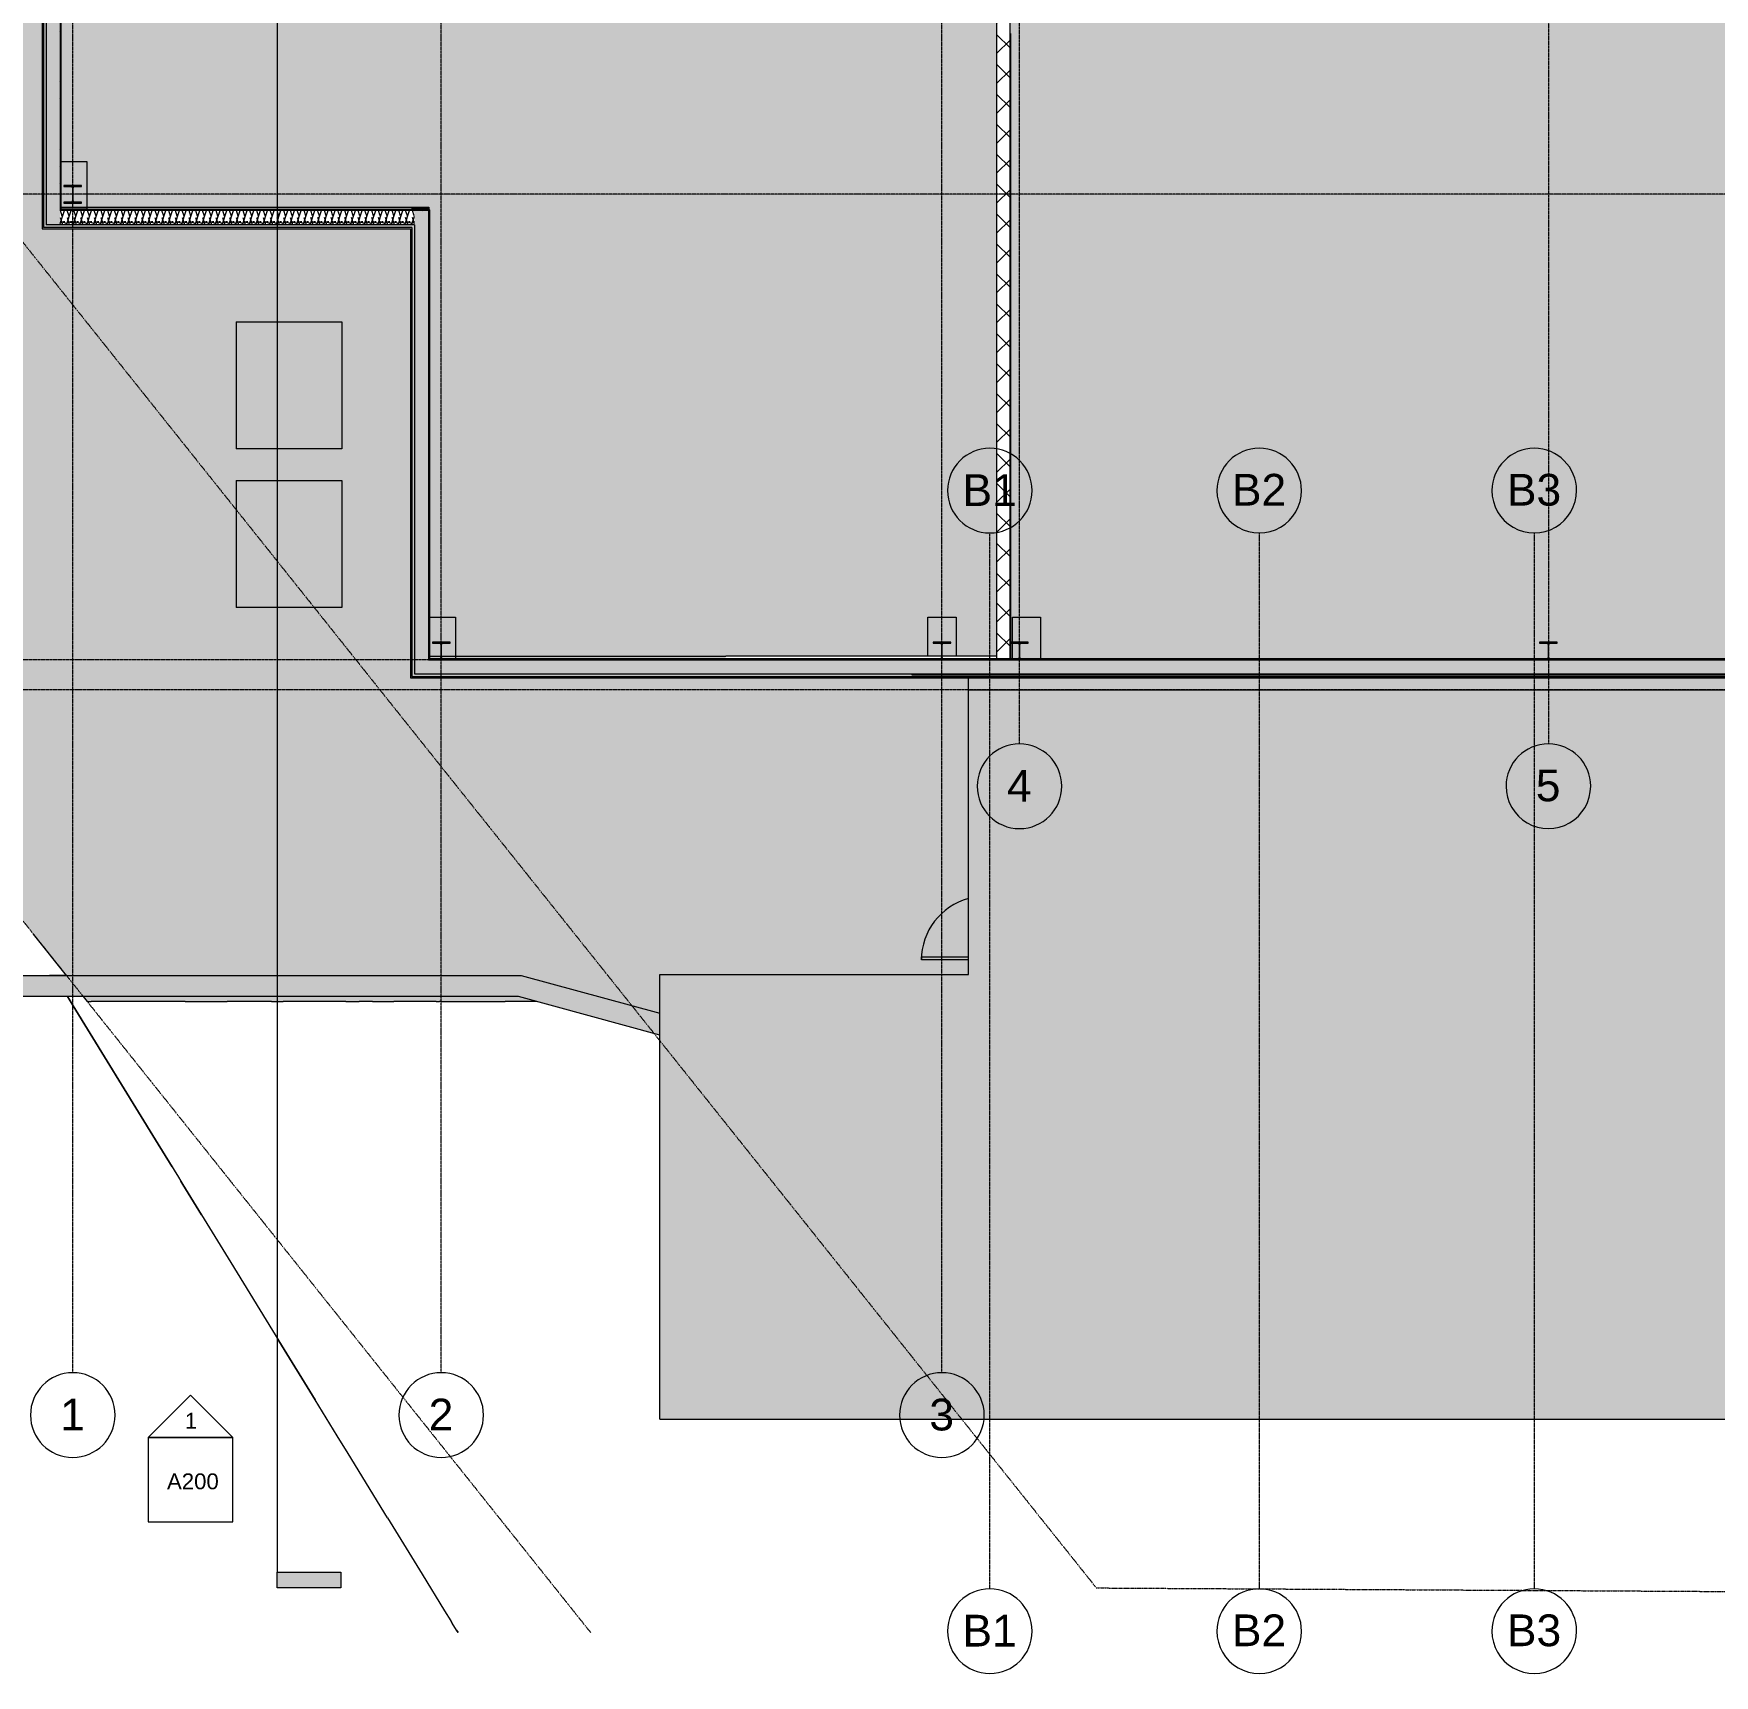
# Model space of a CAD drawing. Header units: inches. Extents: x -4124 to -1243, y 10241 to 12021.
# Drawn here: x -3572 to -2619, y 10241 to 11173 of the extents above; entities that cross this region are included whole.
import ezdxf

# ---------------------------------------------------------------- set-up
doc = ezdxf.new("R2010")
doc.units = ezdxf.units.IN
doc.header["$MEASUREMENT"] = 0
doc.linetypes.add('Double Dash 3_8_', pattern=[1, 0.375, -0.125, 0.125, -0.125, 0.125, -0.125])
doc.linetypes.add('Grid Line 1_2_', pattern=[0.875, 0.5, -0.125, 0.125, -0.125])
for name, color, linetype, lineweight in [('A-DOOR', 31, 'Continuous', 13), ('A-ROOF', 132, 'Continuous', 13), ('A-WALL', 113, 'Continuous', 13), ('A-WALL-PATT', 111, 'Continuous', 20), ('C-BLDG-PADS', 91, 'Continuous', 13), ('C-PROP-LINE', 91, 'Double Dash 3_8_', 9), ('C-TOPO', 7, 'Continuous', 9), ('G-ANNO-SYMB', 111, 'Continuous', 9), ('Q-SPCQ', 91, 'Continuous', 9), ('S-COLS', 52, 'Continuous', 13), ('S-FNDN', 32, 'Continuous', 13), ('S-GRID', 1, 'Continuous', 9), ('S-GRID-IDEN', 1, 'Continuous', 9)]:
    doc.layers.add(name, color=color, linetype=linetype, lineweight=lineweight)
doc.styles.add('Arial', font='arial.ttf', dxfattribs={"height": 18})
doc.styles.add('Arial_1', font='arial.ttf', dxfattribs={"height": 9})
pattern_1 = [(161.57, (0.48, 0.48), (-3.83995378, -1.544e-05), [0, -27.322, 3.034, 0]), (18.43, (-0.48, 0.48), (-3.83995378, 1.544e-05), [0, -27.322, 3.034, 0]), (108.43, (0.48, 0.48), (1.919622, -9.60052459), [9.106, -21.25]), (71.57, (-0.48, 0.48), (1.919622, 9.60052459), [9.106, -21.25])]
pattern_2 = [(0, (0, 0), (0, 4.798), []), (315, (0, 0), (4.7984266, 0), [6.786, -6.786]), (45, (0, 0), (4.7984266, 0), [6.786, -6.786])]
pattern_3 = [(0, (0, 0), (30.72, 7.68), [1.267, -21.773, 1.267, -21.773, -122.88]), (0, (0, 0), (30.72, 7.68), [-46.08, 1.267, -44.813, 1.267, -21.773, -53.76]), (0, (0, 0), (30.72, 7.68), [-115.2, 1.267, -14.093, 1.267, -37.133]), (120, (11.52, 3.84), (-22.011075, 22.7643004), [1.267, -21.773, 1.267, -21.773, -122.88]), (120, (11.52, 3.84), (-22.011075, 22.7643004), [-46.08, 1.267, -44.813, 1.267, -21.773, -53.76]), (120, (11.52, 3.84), (-22.011075, 22.7643004), [-115.2, 1.267, -14.093, 1.267, -37.133]), (240, (15.36, 19.2), (-8.708925, -30.4443004), [1.267, -21.773, 1.267, -21.773, -122.88]), (240, (15.36, 19.2), (-8.708925, -30.4443004), [-46.08, 1.267, -44.813, 1.267, -21.773, -53.76]), (240, (15.36, 19.2), (-8.708925, -30.4443004), [-115.2, 1.267, -14.093, 1.267, -37.133])]

# ---------------------------------------------------------------- blocks, each defined once
blk = doc.blocks.new('Trash_Bin_3753 - 6-Yard Bin-1391954-FLOOR PLAN - MEZZANINE')
at = {"layer": 'Q-SPCQ'}
blk.add_hatch(color=253, dxfattribs=at).paths.add_polyline_path([(36, 30), (-36, 30), (-36, -30), (36, -30), (36, 14.07)], flags=0)
at = {"layer": 'Q-SPCQ', "color": 8}
for p, q in [((-36, -30), (-36, 30)), ((-36, 30), (36, 30)), ((36, 30), (36, -30)), ((-36, -30), (36, -30))]:
    blk.add_line(p, q, dxfattribs=at)
blk = doc.blocks.new('W-Wide Flange-Column - W10X49-1602557-FLOOR PLAN - MEZZANINE')
at = {"layer": 'S-COLS', "lineweight": 9}
h = blk.add_hatch(dxfattribs=at)
h.set_pattern_fill('FP_7', color=8, style=0, pattern_type=2)
h.set_pattern_definition([(45, (3341.203, -10822.386), (-9.503515, 9.503515), []), (45, (3341.203, -10807.986), (-9.503515, 9.503515), [])])
h.paths.add_polyline_path([(-5, -4.99), (5, -4.99), (5, -4.43), (0.86, -4.43), (0.37, -4.23), (0.17, -3.74), (0.17, 3.74), (0.37, 4.23), (0.86, 4.43), (5, 4.43), (5, 4.99), (-5, 4.99), (-5, 4.43), (-0.86, 4.43), (-0.37, 4.23), (-0.17, 3.74), (-0.17, -3.74), (-0.37, -4.23), (-0.86, -4.43), (-5, -4.43), (-5, -4.49)], flags=0)
for p, q in [((5, 4.99), (-5, 4.99)), ((-5, 4.99), (-5, 4.43)), ((-5, 4.43), (-0.86, 4.43)), ((-0.17, 3.74), (-0.17, -3.74)), ((0.17, -3.74), (0.17, 3.74)), ((0.86, 4.43), (5, 4.43)), ((5, 4.43), (5, 4.99)), ((-0.86, -4.43), (-5, -4.43)), ((-5, -4.43), (-5, -4.99)), ((-5, -4.99), (5, -4.99)), ((5, -4.43), (0.86, -4.43)), ((5, -4.99), (5, -4.43))]:
    blk.add_line(p, q, dxfattribs=at)
for centre, start, end in [((-0.86, 3.74), 0, 90), ((0.86, 3.74), 90, 180), ((-0.86, -3.74), 270, 0), ((0.86, -3.74), 180, 270)]:
    blk.add_arc(centre, 0.691, start, end, dxfattribs=at)
blk = doc.blocks.new('W-Wide Flange-Column - W10X49-V5-FLOOR PLAN - MEZZANINE')
at = {"layer": 'S-COLS', "lineweight": 9}
h = blk.add_hatch(dxfattribs=at)
h.set_pattern_fill('FP_8', color=8, style=0, pattern_type=2)
h.set_pattern_definition([(45, (3057.203, -10822.386), (-9.503515, 9.503515), []), (45, (3057.203, -10807.986), (-9.503515, 9.503515), [])])
h.paths.add_polyline_path([(-5, -4.99), (5, -4.99), (5, -4.43), (0.86, -4.43), (0.37, -4.23), (0.17, -3.74), (0.17, 3.74), (0.37, 4.23), (0.86, 4.43), (5, 4.43), (5, 4.99), (-5, 4.99), (-5, 4.43), (-0.86, 4.43), (-0.37, 4.23), (-0.17, 3.74), (-0.17, -3.74), (-0.37, -4.23), (-0.86, -4.43), (-5, -4.43), (-5, -4.49)], flags=0)
for p, q in [((5, 4.99), (-5, 4.99)), ((-5, 4.99), (-5, 4.43)), ((-5, 4.43), (-0.86, 4.43)), ((-0.17, 3.74), (-0.17, -3.74)), ((0.17, -3.74), (0.17, 3.74)), ((0.86, 4.43), (5, 4.43)), ((5, 4.43), (5, 4.99)), ((-0.86, -4.43), (-5, -4.43)), ((-5, -4.43), (-5, -4.99)), ((-5, -4.99), (5, -4.99)), ((5, -4.43), (0.86, -4.43)), ((5, -4.99), (5, -4.43))]:
    blk.add_line(p, q, dxfattribs=at)
for centre, start, end in [((-0.86, 3.74), 0, 90), ((0.86, 3.74), 90, 180), ((-0.86, -3.74), 270, 0), ((0.86, -3.74), 180, 270)]:
    blk.add_arc(centre, 0.691, start, end, dxfattribs=at)
blk = doc.blocks.new('W-Wide Flange-Column - W10X49-1602523-FLOOR PLAN - MEZZANINE')
at = {"layer": 'S-COLS', "lineweight": 9}
h = blk.add_hatch(dxfattribs=at)
h.set_pattern_fill('FP_9', color=8, style=0, pattern_type=2)
h.set_pattern_definition([(45, (3550.203, -11081.395), (-9.503515, 9.503515), []), (45, (3550.203, -11066.995), (-9.503515, 9.503515), [])])
h.paths.add_polyline_path([(-5, -4.99), (5, -4.99), (5, -4.43), (0.86, -4.43), (0.37, -4.23), (0.17, -3.74), (0.17, 3.74), (0.37, 4.23), (0.86, 4.43), (5, 4.43), (5, 4.99), (-5, 4.99), (-5, 4.43), (-0.86, 4.43), (-0.37, 4.23), (-0.17, 3.74), (-0.17, -3.74), (-0.37, -4.23), (-0.86, -4.43), (-5, -4.43)], flags=0)
for p, q in [((5, 4.99), (-5, 4.99)), ((-5, 4.99), (-5, 4.43)), ((-5, 4.43), (-0.86, 4.43)), ((-0.17, 3.74), (-0.17, -3.74)), ((0.17, -3.74), (0.17, 3.74)), ((0.86, 4.43), (5, 4.43)), ((5, 4.43), (5, 4.99)), ((-0.86, -4.43), (-5, -4.43)), ((-5, -4.43), (-5, -4.99)), ((-5, -4.99), (5, -4.99)), ((5, -4.43), (0.86, -4.43)), ((5, -4.99), (5, -4.43))]:
    blk.add_line(p, q, dxfattribs=at)
for centre, start, end in [((-0.86, 3.74), 0, 90), ((0.86, 3.74), 90, 180), ((-0.86, -3.74), 270, 0), ((0.86, -3.74), 180, 270)]:
    blk.add_arc(centre, 0.691, start, end, dxfattribs=at)
blk = doc.blocks.new('Door-Passage-Single-Flush1 - 36_ x 84_-1589671-FLOOR PLAN - MEZZANINE')
at = {"layer": 'A-DOOR', "lineweight": 9}
blk.add_hatch(color=254, dxfattribs=at).paths.add_polyline_path([(18, -12.44), (16.25, -12.44), (16.25, -39.06), (18, -39.06)], flags=0)
for p, q in [((16.25, -39.06), (16.25, -12.44)), ((18, -12.44), (18, -39.06)), ((18, -39.06), (16.25, -39.06))]:
    blk.add_line(p, q, dxfattribs=at)
at = {"layer": 'A-DOOR', "color": 8, "lineweight": 9}
blk.add_arc((18, -3.06), 36, 195.09674, 270, dxfattribs=at)
blk = doc.blocks.new('W-Wide Flange-Column - W10X49-V10-FLOOR PLAN - MEZZANINE')
at = {"layer": 'S-COLS', "lineweight": 9}
h = blk.add_hatch(dxfattribs=at)
h.set_pattern_fill('FP_14', color=8, style=0, pattern_type=2)
h.set_pattern_definition([(45, (2713.203, -10822.386), (-9.503515, 9.503515), []), (45, (2713.203, -10807.986), (-9.503515, 9.503515), [])])
h.paths.add_polyline_path([(-5, -4.99), (5, -4.99), (5, -4.43), (0.86, -4.43), (0.37, -4.23), (0.17, -3.74), (0.17, 3.74), (0.37, 4.23), (0.86, 4.43), (5, 4.43), (5, 4.99), (-5, 4.99), (-5, 4.43), (-0.86, 4.43), (-0.37, 4.23), (-0.17, 3.74), (-0.17, -3.74), (-0.37, -4.23), (-0.86, -4.43), (-5, -4.43), (-5, -4.49)], flags=0)
for p, q in [((5, 4.99), (-5, 4.99)), ((-5, 4.99), (-5, 4.43)), ((-5, 4.43), (-0.86, 4.43)), ((-0.17, 3.74), (-0.17, -3.74)), ((0.17, -3.74), (0.17, 3.74)), ((0.86, 4.43), (5, 4.43)), ((5, 4.43), (5, 4.99)), ((-0.86, -4.43), (-5, -4.43)), ((-5, -4.43), (-5, -4.99)), ((-5, -4.99), (5, -4.99)), ((5, -4.43), (0.86, -4.43)), ((5, -4.99), (5, -4.43))]:
    blk.add_line(p, q, dxfattribs=at)
for centre, start, end in [((-0.86, 3.74), 0, 90), ((0.86, 3.74), 90, 180), ((-0.86, -3.74), 270, 0), ((0.86, -3.74), 180, 270)]:
    blk.add_arc(centre, 0.691, start, end, dxfattribs=at)
blk = doc.blocks.new('W-Wide Flange-Column - W10X49-V19-FLOOR PLAN - MEZZANINE')
at = {"layer": 'S-COLS', "lineweight": 9}
h = blk.add_hatch(dxfattribs=at)
h.set_pattern_fill('FP_24', color=8, style=0, pattern_type=2)
h.set_pattern_definition([(45, (3013.203, -10822.386), (-9.503515, 9.503515), []), (45, (3013.203, -10807.986), (-9.503515, 9.503515), [])])
h.paths.add_polyline_path([(-5, -4.99), (5, -4.99), (5, -4.43), (0.86, -4.43), (0.37, -4.23), (0.17, -3.74), (0.17, 3.74), (0.37, 4.23), (0.86, 4.43), (5, 4.43), (5, 4.99), (-5, 4.99), (-5, 4.43), (-0.86, 4.43), (-0.37, 4.23), (-0.17, 3.74), (-0.17, -3.74), (-0.37, -4.23), (-0.86, -4.43), (-5, -4.43), (-5, -4.49)], flags=0)
for p, q in [((5, 4.99), (-5, 4.99)), ((-5, 4.99), (-5, 4.43)), ((-5, 4.43), (-0.86, 4.43)), ((-0.17, 3.74), (-0.17, -3.74)), ((0.17, -3.74), (0.17, 3.74)), ((0.86, 4.43), (5, 4.43)), ((5, 4.43), (5, 4.99)), ((-0.86, -4.43), (-5, -4.43)), ((-5, -4.43), (-5, -4.99)), ((-5, -4.99), (5, -4.99)), ((5, -4.43), (0.86, -4.43)), ((5, -4.99), (5, -4.43))]:
    blk.add_line(p, q, dxfattribs=at)
for centre, start, end in [((-0.86, 3.74), 0, 90), ((0.86, 3.74), 90, 180), ((-0.86, -3.74), 270, 0), ((0.86, -3.74), 180, 270)]:
    blk.add_arc(centre, 0.691, start, end, dxfattribs=at)
blk = doc.blocks.new('Family - ___-1416994-FLOOR PLAN - MEZZANINE')
at = {"layer": 'C-PROP-LINE', "color": 8}
blk.add_line((-4124.15, 11353.17), (-3256.41, 10265.72), dxfattribs=at)
blk = doc.blocks.new('Family - ___-1442676-FLOOR PLAN - MEZZANINE')
at = {"layer": 'C-PROP-LINE', "color": 8}
for p, q in [((-4124.15, 11737.95), (-2969.59, 10291.07)), ((-2969.59, 10291.07), (-1448.52, 10282.5))]:
    blk.add_line(p, q, dxfattribs=at)
blk = doc.blocks.new('Grid - Grid Head - Circle-50561-FLOOR PLAN - MEZZANINE')
at = {"layer": 'S-GRID-IDEN'}
for start, end in [(360, 180), (180, 360)]:
    blk.add_arc((0, 0), 0.25, start, end, dxfattribs=at)
blk = doc.blocks.new('Elevation - Detail Number-151647-FLOOR PLAN - MEZZANINE')
at = {"layer": 'G-ANNO-SYMB'}
for p, q in [((0.25, 0.25), (-0.25, 0.25)), ((-0.25, 0.25), (-0.25, -0.25)), ((0.25, -0.25), (0.25, 0.25)), ((-0.25, -0.25), (0.25, -0.25))]:
    blk.add_line(p, q, dxfattribs=at)
blk = doc.blocks.new('Elevation - Detail Number-151370-FLOOR PLAN - MEZZANINE')
at = {"layer": 'G-ANNO-SYMB'}
for p, q in [((0, 0.25), (-0.25, 0)), ((0.25, 0), (0, 0.25)), ((-0.25, 0), (0.25, 0))]:
    blk.add_line(p, q, dxfattribs=at)
blk = doc.blocks.new('Section - 3_32_ x 3_8_-54337-FLOOR PLAN - MEZZANINE')
at = {"layer": 'G-ANNO-SYMB'}
blk.add_hatch(color=256, dxfattribs=at).paths.add_polyline_path([(0, 0.375), (0, 0), (-0.09375, 0), (-0.09375, 0.375)], flags=0)
for p, q in [((0, 0.375), (-0.09375, 0.375)), ((-0.09375, 0.375), (-0.09375, 0)), ((0, 0), (0, 0.375)), ((-0.09375, 0), (0, 0))]:
    blk.add_line(p, q, dxfattribs=at)

msp = doc.modelspace()

# ---------------------------------------------------------------- hatches: boundary and pattern name
at = {"layer": 'A-ROOF'}
for color, points in [(252, [(-3018.20325, 10800.39539), (-1938.57825, 10800.39539), (-1938.57825, 10807.14539), (-3042.20325, 10807.14539), (-3042.20325, 10800.39539), (-3026.20325, 10800.39539)]), (254, [(-3120.78937, 10386.77039), (-1938.57825, 10386.77039), (-1938.57825, 10800.39539), (-3042.20325, 10800.39539), (-3042.20325, 10639.02039), (-3217.20325, 10639.02039), (-3217.20325, 10386.77039)])]:
    msp.add_hatch(color=color, dxfattribs=at).paths.add_polyline_path(points, flags=0)
at = {"layer": 'A-WALL'}
for color, points in [(7, [(-3567.20325, 11061.88562), (-3566.89075, 11061.88562), (-3566.89075, 11458.64539), (-3567.64075, 11458.64539), (-3567.64075, 11061.88562)]), (252, [(-3566.89075, 11062.63562), (-3565.39075, 11062.63562), (-3565.39075, 11458.64539), (-3566.89075, 11458.64539), (-3566.89075, 11063.75473)]), (252, [(-3358.64075, 11062.63562), (-3357.89075, 11062.63562), (-3357.89075, 11064.13562), (-3565.39075, 11064.13562), (-3565.39075, 11062.63562), (-3371.6293, 11062.63562)]), (7, [(-3358.64075, 10807.14539), (-3357.89075, 10807.14539), (-3357.89075, 11062.63562), (-3358.64075, 11062.63562), (-3358.64075, 10808.95308)]), (252, [(-3356.39075, 10807.89539), (-3356.39075, 11064.13562), (-3357.89075, 11064.13562), (-3357.89075, 10807.89539), (-3356.88409, 10807.89539)]), (7, [(-3074.20325, 10807.14539), (-3074.20325, 10807.89539), (-3357.89075, 10807.89539), (-3357.89075, 10807.14539), (-3120.78937, 10807.14539)]), (252, [(-3120.78937, 10807.89539), (-3074.20325, 10807.89539), (-3074.20325, 10809.39539), (-3356.39075, 10809.39539), (-3356.39075, 10807.89539), (-3189.30657, 10807.89539)]), (252, [(-3074.20325, 10807.89539), (-1585.45325, 10807.89539), (-1585.45325, 10808.89539), (-3074.20325, 10808.89539)]), (7, [(-2117.42966, 10807.14539), (-1585.45325, 10807.14539), (-1585.45325, 10807.89539), (-3074.20325, 10807.89539), (-3074.20325, 10807.14539), (-2451.88289, 10807.14539)])]:
    msp.add_hatch(color=color, dxfattribs=at).paths.add_polyline_path(points, flags=0)
at = {"layer": 'A-WALL', "lineweight": 9}
msp.add_hatch(color=254, dxfattribs=at).paths.add_polyline_path([(-3565.39075, 11061.88562), (-3358.64075, 11061.88562), (-3358.64075, 11062.63562), (-3566.89075, 11062.63562), (-3566.89075, 11061.88562)], flags=0)
at = {"layer": 'A-WALL-PATT', "lineweight": 9}
h = msp.add_hatch(dxfattribs=at)
h.set_pattern_fill('FP_4', color=8, style=0, pattern_type=2)
h.set_pattern_definition(pattern_1)
h.paths.add_polyline_path([(-3565.39075, 11064.13562), (-3557.39075, 11064.13562), (-3557.39075, 11458.64539), (-3565.39075, 11458.64539), (-3565.39075, 11070.5839)], flags=0)
h = msp.add_hatch(dxfattribs=at)
h.set_pattern_fill('FP_5', color=8, style=0, pattern_type=2)
h.set_pattern_definition(pattern_2)
h.paths.add_polyline_path([(-3557.39075, 11072.13562), (-3556.89075, 11072.13562), (-3556.89075, 11458.64539), (-3557.39075, 11458.64539), (-3557.39075, 11073.94812)], flags=0)
h = msp.add_hatch(dxfattribs=at)
h.set_pattern_fill('FP_3', color=8, style=0, pattern_type=2)
h.set_pattern_definition([(45, (0, 0), (-8.485281, 8.485281), []), (135, (0, 0), (-8.485281, -8.485281), [])])
h.paths.add_polyline_path([(-3026.20325, 10818.02039), (-3018.57825, 10818.02039), (-3018.57825, 11448.52039), (-3026.20325, 11448.52039), (-3026.20325, 10819.39539)], flags=0)
h = msp.add_hatch(dxfattribs=at)
h.set_pattern_fill('FP_4', color=8, style=0, pattern_type=2)
h.set_pattern_definition(pattern_1)
h.paths.add_polyline_path([(-3541.97927, 11064.13562), (-3356.39075, 11064.13562), (-3356.39075, 11072.13562), (-3557.39075, 11072.13562), (-3557.39075, 11064.13562), (-3556.76575, 11064.13562)], flags=0)
h = msp.add_hatch(dxfattribs=at)
h.set_pattern_fill('FP_5', color=8, style=0, pattern_type=2)
h.set_pattern_definition(pattern_2)
h.paths.add_polyline_path([(-3371.6293, 11072.13562), (-3348.39075, 11072.13562), (-3348.39075, 11072.63562), (-3556.89075, 11072.63562), (-3556.89075, 11072.13562), (-3455.24261, 11072.13562)], flags=0)
h = msp.add_hatch(dxfattribs=at)
h.set_pattern_fill('FP_4', color=8, style=0, pattern_type=2)
h.set_pattern_definition(pattern_1)
h.paths.add_polyline_path([(-3356.39075, 10809.39539), (-3348.39075, 10809.39539), (-3348.39075, 11072.13562), (-3356.39075, 11072.13562), (-3356.39075, 10810.95133)], flags=0)
h = msp.add_hatch(dxfattribs=at)
h.set_pattern_fill('FP_5', color=8, style=0, pattern_type=2)
h.set_pattern_definition(pattern_2)
h.paths.add_polyline_path([(-3348.39075, 10817.39539), (-3347.89075, 10817.39539), (-3347.89075, 11072.63562), (-3348.39075, 11072.63562), (-3348.39075, 10817.89539)], flags=0)
h = msp.add_hatch(dxfattribs=at)
h.set_pattern_fill('FP_4', color=8, style=0, pattern_type=2)
h.set_pattern_definition(pattern_1)
h.paths.add_polyline_path([(-3120.78937, 10809.39539), (-3074.20325, 10809.39539), (-3074.20325, 10817.39539), (-3348.39075, 10817.39539), (-3348.39075, 10809.39539), (-3205.01575, 10809.39539)], flags=0)
h = msp.add_hatch(dxfattribs=at)
h.set_pattern_fill('FP_5', color=8, style=0, pattern_type=2)
h.set_pattern_definition(pattern_2)
h.paths.add_polyline_path([(-3288.01599, 10817.39539), (-3074.20325, 10817.39539), (-3074.20325, 10817.89539), (-3336.20325, 10817.87426), (-3336.20325, 10817.39539), (-3329.82265, 10817.39539)], flags=0)
h.paths.add_polyline_path([(-3346.20325, 10817.39539), (-3346.20325, 10817.89539), (-3347.89075, 10817.89539), (-3347.89075, 10817.39539), (-3347.76575, 10817.39539)], flags=0)
h = msp.add_hatch(dxfattribs=at)
h.set_pattern_fill('FP_2', color=8, style=0, pattern_type=2)
h.set_pattern_definition(pattern_3)
h.paths.add_polyline_path([(-1866.58973, 10817.39539), (-1818.20325, 10817.39539), (-1818.20325, 10817.89539), (-2108.20325, 10817.89539), (-2108.20325, 10817.39539), (-1938.57825, 10817.39539)], flags=0)
h.paths.add_polyline_path([(-1585.45325, 10817.39539), (-1585.45325, 10817.89539), (-1612.20325, 10817.89539), (-1612.20325, 10817.39539), (-1587.20325, 10817.39539)], flags=0)
h.paths.add_polyline_path([(-1808.20325, 10817.39539), (-1622.20325, 10817.39539), (-1622.20325, 10817.89539), (-1808.20325, 10817.89539)], flags=0)
h.paths.add_polyline_path([(-3042.20325, 10817.39539), (-3018.20325, 10817.39539), (-3018.20325, 10817.89539), (-3052.20325, 10817.89539), (-3052.20325, 10817.39539)], flags=0)
h.paths.add_polyline_path([(-3074.20325, 10817.39539), (-3062.20325, 10817.39539), (-3062.20325, 10817.89539), (-3074.20325, 10817.89539)], flags=0)
h.paths.add_polyline_path([(-3008.20325, 10817.39539), (-2718.20325, 10817.39539), (-2718.20325, 10817.89539), (-3008.20325, 10817.89539)], flags=0)
h.paths.add_polyline_path([(-2708.20325, 10817.39539), (-2418.20325, 10817.39539), (-2418.20325, 10817.89539), (-2708.20325, 10817.89539)], flags=0)
h.paths.add_polyline_path([(-2118.20325, 10817.39539), (-2118.20325, 10817.89539), (-2408.20325, 10817.89539), (-2408.20325, 10817.39539)], flags=0)
h = msp.add_hatch(dxfattribs=at)
h.set_pattern_fill('FP_4', color=8, style=0, pattern_type=2)
h.set_pattern_definition(pattern_1)
h.paths.add_polyline_path([(-1946.29362, 10809.39539), (-1585.45325, 10809.39539), (-1585.45325, 10817.39539), (-3074.20325, 10817.39539), (-3074.20325, 10809.39539), (-1950.20304, 10809.39539)], flags=0)
h = msp.add_hatch(dxfattribs=at)
h.set_pattern_fill('FP_2', color=8, style=0, pattern_type=2)
h.set_pattern_definition(pattern_3)
h.paths.add_polyline_path([(-1585.45325, 10808.89539), (-1585.47585, 10809.39539), (-3074.20325, 10809.39539), (-3074.20325, 10808.89539), (-1587.20325, 10808.89539)], flags=0)
at = {"layer": 'C-BLDG-PADS', "lineweight": 9}
h = msp.add_hatch(dxfattribs=at)
h.set_pattern_fill('FP_1', color=9, style=0, pattern_type=2)
h.set_pattern_definition(pattern_3)
h.paths.add_polyline_path([(-2414.06458, 10818.02039), (-2413.90426, 10818.02039), (-2413.57568, 10818.15649), (-2413.37318, 10818.64539), (-2413.37318, 10826.12586), (-2413.57568, 10826.61476), (-2414.06458, 10826.81727), (-2418.20325, 10826.81727), (-2418.20325, 10827.37586), (-2408.20325, 10827.37586), (-2408.20325, 10826.81727), (-2412.34193, 10826.81727), (-2412.83082, 10826.61476), (-2413.03333, 10826.12586), (-2413.03333, 10818.64539), (-2412.83082, 10818.15649), (-2412.50224, 10818.02039), (-2113.90426, 10818.02039), (-2113.57568, 10818.15649), (-2113.37318, 10818.64539), (-2113.37318, 10826.12586), (-2113.57568, 10826.61476), (-2114.06458, 10826.81727), (-2118.20325, 10826.81727), (-2118.20325, 10827.37586), (-2108.20325, 10827.37586), (-2108.20325, 10826.81727), (-2112.34193, 10826.81727), (-2112.83082, 10826.61476), (-2113.03333, 10826.12586), (-2113.03333, 10818.64539), (-2112.83082, 10818.15649), (-2112.50224, 10818.02039), (-1942.39075, 10818.02039), (-1942.39075, 10819.70985), (-1845.45325, 10819.70985), (-1845.45325, 10979.89539), (-1797.95325, 10979.89539), (-1797.95325, 10977.64539), (-1790.32825, 10977.64539), (-1790.32825, 10819.70985), (-1617.37318, 10819.70985), (-1617.37318, 10826.12586), (-1617.57568, 10826.61476), (-1618.06458, 10826.81727), (-1622.20325, 10826.81727), (-1622.20325, 10827.37586), (-1612.20325, 10827.37586), (-1612.20325, 10826.81727), (-1616.34193, 10826.81727), (-1616.83082, 10826.61476), (-1617.03333, 10826.12586), (-1617.03333, 10819.70985), (-1587.20325, 10819.70985), (-1587.20325, 10994.77818), (-1635.20325, 10994.77818), (-1635.20325, 11033.89539), (-1904.20325, 11033.89539), (-1904.20325, 11264.89539), (-1829.70325, 11264.89539), (-1829.70325, 11420.27039), (-1824.95325, 11420.27039), (-1824.95325, 11420.89539), (-1587.20325, 11420.89539), (-1587.2033, 11758.39526), (-1617.03333, 11758.39526), (-1617.03333, 11751.66492), (-1616.83082, 11751.17602), (-1616.34193, 11750.97352), (-1612.20325, 11750.97352), (-1612.20325, 11750.41492), (-1622.20325, 11750.41492), (-1622.20325, 11750.97352), (-1618.06458, 11750.97352), (-1617.57568, 11751.17602), (-1617.37318, 11751.66492), (-1617.37318, 11758.39526), (-1813.03333, 11758.39539), (-1813.03333, 11751.66492), (-1812.83082, 11751.17602), (-1812.34193, 11750.97352), (-1808.20325, 11750.97352), (-1808.20325, 11750.41492), (-1818.20325, 11750.41492), (-1818.20325, 11750.97352), (-1814.06458, 11750.97352), (-1813.57568, 11751.17602), (-1813.37318, 11751.66492), (-1813.37318, 11758.39539), (-2113.03333, 11758.39539), (-2113.03333, 11751.66492), (-2112.83082, 11751.17602), (-2112.34193, 11750.97352), (-2108.20325, 11750.97352), (-2108.20325, 11750.41492), (-2118.20325, 11750.41492), (-2118.20325, 11750.97352), (-2114.06458, 11750.97352), (-2113.57568, 11751.17602), (-2113.37318, 11751.66492), (-2113.37318, 11758.39539), (-2413.03333, 11758.39539), (-2413.03333, 11751.66492), (-2412.83082, 11751.17602), (-2412.34193, 11750.97352), (-2408.20325, 11750.97352), (-2408.20325, 11750.41492), (-2418.20325, 11750.41492), (-2418.20325, 11750.97352), (-2414.06458, 11750.97352), (-2413.57568, 11751.17602), (-2413.37318, 11751.66492), (-2413.37318, 11758.39539), (-2713.03333, 11758.39539), (-2713.03333, 11751.66492), (-2712.83082, 11751.17602), (-2712.34193, 11750.97352), (-2708.20325, 11750.97352), (-2708.20325, 11750.41492), (-2718.20325, 11750.41492), (-2718.20325, 11750.97352), (-2714.06458, 11750.97352), (-2713.57568, 11751.17602), (-2713.37318, 11751.66492), (-2713.37318, 11758.39539), (-3013.03333, 11758.39539), (-3013.03333, 11751.66492), (-3012.83082, 11751.17602), (-3012.34193, 11750.97352), (-3008.20325, 11750.97352), (-3008.20325, 11750.41492), (-3018.20325, 11750.41492), (-3018.16419, 11682.52039), (-3016.22669, 11682.52039), (-3016.22669, 11536.52039), (-3018.20325, 11536.52039), (-3018.20325, 11458.50086), (-3008.20325, 11458.50086), (-3008.20325, 11457.94227), (-3012.34193, 11457.94227), (-3012.83082, 11457.73976), (-3013.03333, 11457.25086), (-3013.03333, 11449.77039), (-3012.83082, 11449.28149), (-3012.34193, 11449.07898), (-3008.20325, 11449.07898), (-3008.20325, 11448.52039), (-3018.20325, 11448.52039), (-3018.20325, 10827.37586), (-3008.20325, 10827.37586), (-3008.20325, 10826.81727), (-3012.34193, 10826.81727), (-3012.83082, 10826.61476), (-3013.03333, 10826.12586), (-3013.03333, 10818.64539), (-3012.83082, 10818.15649), (-3012.50224, 10818.02039), (-2713.90426, 10818.02039), (-2713.57568, 10818.15649), (-2713.37318, 10818.64539), (-2713.37318, 10826.12586), (-2713.57568, 10826.61476), (-2714.06458, 10826.81727), (-2718.20325, 10826.81727), (-2718.20325, 10827.37586), (-2708.20325, 10827.37586), (-2708.20325, 10826.81727), (-2712.34193, 10826.81727), (-2712.83082, 10826.61476), (-2713.03333, 10826.12586), (-2713.03333, 10818.64539), (-2712.83082, 10818.15649), (-2712.50224, 10818.02039), (-2451.88289, 10818.02039)], flags=0)
h.paths.add_polyline_path([(-3018.20325, 10818.02039), (-3013.90426, 10818.02039), (-3013.57568, 10818.15649), (-3013.37318, 10818.64539), (-3013.37318, 10826.12586), (-3013.57568, 10826.61476), (-3014.06458, 10826.81727), (-3018.20325, 10826.81727), (-3018.20325, 10818.15649)], flags=0)
h.paths.add_polyline_path([(-1840.95325, 10819.70985), (-1813.37318, 10819.70985), (-1813.37318, 10826.12586), (-1813.57568, 10826.61476), (-1814.06458, 10826.81727), (-1818.20325, 10826.81727), (-1818.20325, 10827.37586), (-1808.20325, 10827.37586), (-1808.20325, 10826.81727), (-1812.34193, 10826.81727), (-1812.83082, 10826.61476), (-1813.03333, 10826.12586), (-1813.03333, 10819.70985), (-1797.95325, 10819.70985), (-1797.95325, 10975.39539), (-1840.95325, 10975.39539), (-1840.95325, 10826.81727)], flags=0)
h.paths.add_polyline_path([(-1587.20325, 11002.40318), (-1587.20325, 11039.65318), (-1627.57825, 11039.65318), (-1627.57825, 11002.40318)], flags=0)
h.paths.add_polyline_path([(-1797.95325, 11038.39539), (-1635.20325, 11038.39539), (-1635.20325, 11039.65318), (-1745.20325, 11039.65318), (-1745.20325, 11038.72821), (-1899.70325, 11038.72821), (-1899.70325, 11038.39539), (-1859.64273, 11038.39539)], flags=0)
h.paths.add_polyline_path([(-1747.20325, 11219.64539), (-1745.20325, 11219.64539), (-1745.20325, 11260.27039), (-1829.70325, 11260.27039), (-1829.70325, 11260.39539), (-1879.20325, 11260.39539), (-1879.20325, 11259.64539), (-1747.20325, 11259.64539), (-1747.20325, 11221.64539)], flags=0)
h.paths.add_polyline_path([(-3014.06458, 11449.07898), (-3013.57568, 11449.28149), (-3013.37318, 11449.77039), (-3013.37318, 11457.25086), (-3013.57568, 11457.73976), (-3014.06458, 11457.94227), (-3018.20325, 11457.94227), (-3018.20325, 11449.07898), (-3016.27274, 11449.07898)], flags=0)
h.paths.add_polyline_path([(-3016.28919, 11535.23914), (-3016.87625, 11535.23914), (-3016.87625, 11536.23914), (-2856.22669, 11536.23914), (-2856.22669, 11535.23914), (-3016.22669, 11535.23914)], flags=0)
h.paths.add_polyline_path([(-3016.87625, 11682.80164), (-3016.87625, 11683.80164), (-2856.22669, 11683.80164), (-2856.22669, 11682.80164), (-3016.28919, 11682.80164)], flags=0)
h.paths.add_polyline_path([(-3018.20325, 11750.97352), (-3014.06458, 11750.97352), (-3013.57568, 11751.17602), (-3013.37318, 11751.66492), (-3013.37318, 11758.39539), (-3018.20325, 11758.39539)], flags=0)
at = {"layer": 'C-BLDG-PADS'}
h = msp.add_hatch(color=253, dxfattribs=at)
h.paths.add_polyline_path([(-3217.20325, 10617.02866), (-3217.20325, 10639.02039), (-3042.20325, 10639.02039), (-3042.20325, 10647.20789), (-3068.82825, 10647.20789), (-3068.82825, 10648.95789), (-3042.20325, 10648.95789), (-3042.20325, 10807.14539), (-3358.64075, 10807.14539), (-3358.64075, 11061.88562), (-3567.64075, 11061.88562), (-3567.64075, 11441.99789), (-4046.67793, 11256.00512), (-3553.7948, 10638.40483), (-3295.84592, 10638.39952), (-3232.84644, 10621.27964)], flags=0)
h.paths.add_polyline_path([(-3461.71655, 10623.59767), (-3287.13683, 10623.59767), (-3297.44748, 10626.39955), (-3544.21534, 10626.39955), (-3541.97927, 10623.59769), (-3462.2537, 10623.59767)], flags=0)
h.paths.add_polyline_path([(-3397.50108, 10847.02188), (-3457.50108, 10847.02188), (-3457.50108, 10919.02188), (-3397.50108, 10919.02188), (-3397.50108, 10857.29366)], flags=0)
h.paths.add_polyline_path([(-3413.43596, 10937.02188), (-3457.50108, 10937.02188), (-3457.50108, 11009.02188), (-3397.50108, 11009.02188), (-3397.50108, 10937.02188)], flags=0)
at = {"layer": 'C-BLDG-PADS', "lineweight": 9}
h = msp.add_hatch(dxfattribs=at)
h.set_pattern_fill('FP_1', color=9, style=0, pattern_type=2)
h.set_pattern_definition(pattern_3)
h.paths.add_polyline_path([(-3341.03333, 10819.39539), (-3057.37318, 10819.39539), (-3057.37318, 10826.12586), (-3057.57568, 10826.61476), (-3058.06458, 10826.81727), (-3062.20325, 10826.81727), (-3062.20325, 10827.37586), (-3052.20325, 10827.37586), (-3052.20325, 10826.81727), (-3056.34193, 10826.81727), (-3056.83082, 10826.61476), (-3057.03333, 10826.12586), (-3057.03333, 10819.39539), (-3026.20331, 10819.39543), (-3026.20325, 11446.39539), (-3057.03333, 11446.39539), (-3057.03333, 11439.78992), (-3056.83082, 11439.30102), (-3056.34193, 11439.09852), (-3052.20325, 11439.09852), (-3052.20325, 11438.53992), (-3062.20325, 11438.53992), (-3062.20325, 11439.09852), (-3058.06458, 11439.09852), (-3057.57568, 11439.30102), (-3057.37318, 11439.78992), (-3057.37318, 11446.39539), (-3341.03333, 11446.39539), (-3341.03333, 11439.78992), (-3340.83082, 11439.30102), (-3340.34193, 11439.09852), (-3336.20325, 11439.09852), (-3336.20325, 11438.53992), (-3346.20325, 11438.53992), (-3346.20325, 11439.09852), (-3342.06458, 11439.09852), (-3341.57568, 11439.30102), (-3341.37318, 11439.78992), (-3341.37318, 11446.39539), (-3550.03333, 11446.39539), (-3550.03333, 11439.78992), (-3549.83082, 11439.30102), (-3549.34193, 11439.09852), (-3545.20325, 11439.09852), (-3545.20325, 11438.53992), (-3555.20325, 11438.53992), (-3555.20325, 11439.09852), (-3551.06458, 11439.09852), (-3550.57568, 11439.30102), (-3550.37318, 11439.78992), (-3550.37318, 11446.39539), (-3556.76575, 11446.39539), (-3556.76575, 11074.13562), (-3348.20325, 11074.13562), (-3348.20325, 11072.76062), (-3347.76575, 11072.76062), (-3347.76575, 10819.39539), (-3341.37318, 10819.39539), (-3341.37318, 10826.12586), (-3341.57568, 10826.61476), (-3342.06458, 10826.81727), (-3346.20325, 10826.81727), (-3346.20325, 10827.37586), (-3336.20325, 10827.37586), (-3336.20325, 10826.81727), (-3340.34193, 10826.81727), (-3340.83082, 10826.61476), (-3341.03333, 10826.12586), (-3341.03333, 10823.93296)], flags=0)
h.paths.add_polyline_path([(-3551.06458, 11076.40516), (-3555.20325, 11076.40516), (-3555.20325, 11076.96375), (-3551.06458, 11076.96375), (-3550.57568, 11077.16626), (-3550.37318, 11077.65516), (-3550.37318, 11085.13562), (-3550.57568, 11085.62452), (-3551.06458, 11085.82703), (-3555.20325, 11085.82703), (-3555.20325, 11086.38562), (-3545.20325, 11086.38562), (-3545.20325, 11085.82703), (-3549.34193, 11085.82703), (-3549.83082, 11085.62452), (-3550.03333, 11085.13562), (-3550.03333, 11077.65516), (-3549.83082, 11077.16626), (-3549.34193, 11076.96375), (-3545.20325, 11076.96375), (-3545.20325, 11076.40516), (-3549.34193, 11076.40516)], flags=0)
h.paths.add_polyline_path([(-3554.41419, 11184.54676), (-3555.06375, 11184.54676), (-3555.06375, 11185.54676), (-3394.41419, 11185.54676), (-3394.41419, 11184.54676), (-3553.70959, 11184.54676)], flags=0)
h.paths.add_polyline_path([(-3554.41419, 11185.82801), (-3556.41419, 11185.82801), (-3556.41419, 11331.82801), (-3554.41419, 11331.82801), (-3554.41419, 11200.40019)], flags=0)
h.paths.add_polyline_path([(-3554.47669, 11332.10926), (-3555.06375, 11332.10926), (-3555.06375, 11333.10926), (-3394.41419, 11333.10926), (-3394.41419, 11332.10926), (-3554.41419, 11332.10926)], flags=0)
at = {"layer": 'S-FNDN'}
for color, points in [(9, [(-3556.76575, 11072.76062), (-3358.20325, 11072.76062), (-3358.20325, 11074.13562), (-3556.76575, 11074.11364)]), (9, [(-3349.57825, 11072.76062), (-3348.20325, 11072.76062), (-3348.20361, 11074.13562), (-3358.20325, 11074.13562), (-3358.20325, 11072.76062), (-3349.57856, 11072.76062)]), (7, [(-3297.44748, 10626.39955), (-3295.84592, 10638.39952), (-3665.17874, 10638.40503), (-3663.10834, 10626.40709), (-3371.6293, 10626.40108)]), (7, [(-3217.20325, 10604.59348), (-3217.20325, 10617.02866), (-3295.84592, 10638.39952), (-3297.44748, 10626.39955), (-3246.20934, 10612.47577)])]:
    msp.add_hatch(color=color, dxfattribs=at).paths.add_polyline_path(points, flags=0)
h = msp.add_hatch(color=9, dxfattribs=at)
h.paths.add_polyline_path([(-3329.82265, 10818.02039), (-3180.16314, 10818.02039), (-3179.71392, 10819.39526), (-3341.03333, 10819.39539), (-3341.03333, 10818.64539), (-3340.83082, 10818.15649), (-3340.50224, 10818.02039), (-3340.34193, 10818.02039)], flags=0)
h.paths.add_polyline_path([(-3347.76575, 10818.02039), (-3341.90426, 10818.02039), (-3341.57568, 10818.15649), (-3341.37318, 10818.64539), (-3341.37318, 10819.39539), (-3347.76575, 10819.38146)], flags=0)

# ---------------------------------------------------------------- linework, layer by layer
at = {"layer": 'A-ROOF', "color": 8, "lineweight": 9}
for p, q in [((-3042.20325, 10639.02039), (-3042.20325, 10807.14539)), ((-3042.20325, 10800.39539), (-1938.57825, 10800.39539)), ((-3217.20325, 10639.02039), (-3042.20325, 10639.02039)), ((-3217.20325, 10386.77039), (-3217.20325, 10639.02039)), ((-3217.20325, 10386.77039), (-1938.57825, 10386.77039))]:
    msp.add_line(p, q, dxfattribs=at)
at = {"layer": 'A-WALL', "lineweight": 9}
for p, q in [((-3018.57825, 10818.02039), (-3018.57825, 11759.77039)), ((-3567.64075, 11458.64539), (-3567.64075, 11061.88562)), ((-3566.89075, 11458.64539), (-3566.89075, 11062.63562)), ((-3565.39075, 11458.64539), (-3565.39075, 11064.13562)), ((-3557.39075, 11458.64539), (-3557.39075, 11072.13562)), ((-3556.89075, 11458.64539), (-3556.89075, 11072.63562)), ((-3556.76575, 11072.76062), (-3556.76575, 11447.77039)), ((-3026.20325, 11448.52039), (-3026.20325, 10818.02039)), ((-3348.39075, 11072.13562), (-3557.39075, 11072.13562)), ((-3347.89075, 11072.63562), (-3556.89075, 11072.63562)), ((-3347.76575, 11072.76062), (-3556.76575, 11072.76062)), ((-3348.39075, 11072.13562), (-3348.39075, 10817.39539)), ((-3347.89075, 11072.63562), (-3347.89075, 10817.89539)), ((-3347.76575, 10818.02039), (-3347.76575, 11072.76062)), ((-3567.64075, 11061.88562), (-3358.64075, 11061.88562)), ((-3357.89075, 11062.63562), (-3566.89075, 11062.63562)), ((-3356.39075, 11064.13562), (-3565.39075, 11064.13562)), ((-3358.64075, 11061.88562), (-3358.64075, 10807.14539)), ((-3357.89075, 11062.63562), (-3357.89075, 10807.89539)), ((-3356.39075, 11064.13562), (-3356.39075, 10809.39539)), ((-3348.39075, 10817.39539), (-3346.20325, 10817.39539)), ((-3347.89075, 10817.89539), (-3346.20325, 10817.89539)), ((-3341.90426, 10818.02039), (-3347.76575, 10818.02039)), ((-3057.90426, 10818.02039), (-3340.50224, 10818.02039)), ((-3336.20325, 10817.89539), (-3062.20325, 10817.89539)), ((-3336.20325, 10817.39539), (-3062.20325, 10817.39539)), ((-3074.20325, 10817.89539), (-3074.20325, 10817.39539)), ((-3013.90426, 10818.02039), (-3056.50224, 10818.02039)), ((-3052.20325, 10817.89539), (-3018.20325, 10817.89539)), ((-3052.20325, 10817.39539), (-3018.20325, 10817.39539)), ((-2713.90426, 10818.02039), (-3012.50224, 10818.02039)), ((-3008.20325, 10817.89539), (-2718.20325, 10817.89539)), ((-3008.20325, 10817.39539), (-2718.20325, 10817.39539)), ((-2413.90426, 10818.02039), (-2712.50224, 10818.02039)), ((-2708.20325, 10817.89539), (-2418.20325, 10817.89539)), ((-2708.20325, 10817.39539), (-2418.20325, 10817.39539)), ((-3358.64075, 10807.14539), (-1585.45325, 10807.14539)), ((-3357.89075, 10807.89539), (-1585.45325, 10807.89539)), ((-3356.39075, 10809.39539), (-1585.45325, 10809.39539)), ((-3074.20325, 10809.39539), (-3074.20325, 10808.89539)), ((-3074.20325, 10808.89539), (-1585.45325, 10808.89539))]:
    msp.add_line(p, q, dxfattribs=at)
at = {"layer": 'C-TOPO', "color": 8}
for p, q in [((-3018.20325, 11172.50794), (-3018.20325, 11079.48413)), ((-3018.20325, 11079.48413), (-3018.20325, 10827.37586)), ((-3018.20325, 10826.81727), (-3018.20325, 10818.02039)), ((-3057.37318, 10819.39526), (-3179.71391, 10819.39526)), ((-3026.20331, 10819.39526), (-3057.03333, 10819.39526)), ((-3553.84607, 10638.46875), (-3572.41198, 10661.73537)), ((-3554.05115, 10638.40503), (-3563.31981, 10638.40503)), ((-3563.31981, 10638.40503), (-3554.05115, 10638.40503)), ((-3554.05115, 10638.40503), (-3553.79626, 10638.40503)), ((-3554.05115, 10638.40503), (-3553.7948, 10638.40503)), ((-3553.7948, 10638.40503), (-3553.84607, 10638.46875)), ((-3553.12132, 10626.40482), (-3552.26404, 10625.0083)), ((-3552.26404, 10625.0083), (-3553.12132, 10626.40482)), ((-3552.26404, 10625.0083), (-3549.89429, 10621.14844)), ((-3549.89429, 10621.14844), (-3552.26404, 10625.0083)), ((-3503.2793, 10545.22192), (-3549.89429, 10621.14844)), ((-3549.89429, 10621.14844), (-3503.2793, 10545.22192)), ((-3544.21969, 10626.40464), (-3541.97937, 10623.59766)), ((-3541.97937, 10623.59766), (-3539.80994, 10623.59766)), ((-3539.58911, 10623.59766), (-3539.80994, 10623.59766)), ((-3539.05298, 10623.59766), (-3539.58911, 10623.59766)), ((-3534.21606, 10623.59766), (-3539.05298, 10623.59766)), ((-3515.4895, 10623.59766), (-3534.21606, 10623.59766)), ((-3507.71997, 10623.59766), (-3515.4895, 10623.59766)), ((-3499.2594, 10623.59766), (-3507.71997, 10623.59766)), ((-3498.0271, 10623.59766), (-3499.2594, 10623.59766)), ((-3497.32544, 10623.59766), (-3498.0271, 10623.59766)), ((-3495.84229, 10623.59766), (-3497.32544, 10623.59766)), ((-3486.52917, 10623.59766), (-3495.84229, 10623.59766)), ((-3486.52917, 10623.59766), (-3472.29602, 10623.59766)), ((-3472.29602, 10623.59766), (-3468.80127, 10623.59766)), ((-3468.80127, 10623.59766), (-3462.68628, 10623.59766)), ((-3451.41174, 10623.59766), (-3462.68628, 10623.59766)), ((-3437.4624, 10623.59766), (-3451.41174, 10623.59766)), ((-3437.4624, 10623.59766), (-3430.91931, 10623.59766)), ((-3428.47632, 10623.59766), (-3430.91931, 10623.59766)), ((-3422.49023, 10623.59766), (-3428.47632, 10623.59766)), ((-3417.60535, 10623.59766), (-3422.49023, 10623.59766)), ((-3404.32434, 10623.59766), (-3417.60535, 10623.59766)), ((-3395.2793, 10623.59766), (-3404.32434, 10623.59766)), ((-3395.2793, 10623.59766), (-3387.83826, 10623.59766)), ((-3386.95313, 10623.59766), (-3387.83826, 10623.59766)), ((-3383.34814, 10623.59766), (-3386.95313, 10623.59766)), ((-3382.13782, 10623.59766), (-3383.34814, 10623.59766)), ((-3380.21338, 10623.59766), (-3382.13782, 10623.59766)), ((-3380.21338, 10623.59766), (-3368.1427, 10623.59766)), ((-3345.49329, 10623.59766), (-3368.1427, 10623.59766)), ((-3344.21777, 10623.59766), (-3345.49329, 10623.59766)), ((-3344.0896, 10623.59766), (-3344.21777, 10623.59766)), ((-3344.0896, 10623.59766), (-3342.11719, 10623.59766)), ((-3341.32983, 10623.59766), (-3342.11719, 10623.59766)), ((-3341.32983, 10623.59766), (-3316.64429, 10623.59766)), ((-3316.64429, 10623.59766), (-3304.98669, 10623.59766)), ((-3300.32922, 10623.59766), (-3304.98669, 10623.59766)), ((-3294.78479, 10623.59766), (-3300.32922, 10623.59766)), ((-3289.59888, 10623.59766), (-3294.78479, 10623.59766)), ((-3289.14771, 10623.59766), (-3289.59888, 10623.59766)), ((-3287.13678, 10623.59766), (-3289.14771, 10623.59766)), ((-3503.2793, 10545.22192), (-3493.90613, 10529.95532)), ((-3493.90613, 10529.95532), (-3503.2793, 10545.22192)), ((-3493.90613, 10529.95532), (-3492.66248, 10527.92944)), ((-3493.90613, 10529.95532), (-3492.66248, 10527.92944)), ((-3492.66248, 10527.92944), (-3490.22241, 10523.95459)), ((-3492.66248, 10527.92944), (-3490.22241, 10523.95459)), ((-3490.22241, 10523.95459), (-3488.83813, 10521.7002)), ((-3490.22241, 10523.95459), (-3488.83813, 10521.7002)), ((-3488.83813, 10521.7002), (-3487.73767, 10519.90796)), ((-3487.73767, 10519.90796), (-3488.83813, 10521.7002)), ((-3487.73767, 10519.90796), (-3477.10364, 10502.58691)), ((-3477.10364, 10502.58691), (-3487.73767, 10519.90796)), ((-3477.10364, 10502.58691), (-3460.5293, 10475.59058)), ((-3477.10364, 10502.58691), (-3460.5293, 10475.59058)), ((-3460.5293, 10475.59058), (-3433.23779, 10431.13843)), ((-3460.5293, 10475.59058), (-3433.23779, 10431.13843)), ((-3433.23779, 10431.13843), (-3412.77759, 10397.8125)), ((-3412.77759, 10397.8125), (-3433.23779, 10431.13843)), ((-3412.77759, 10397.8125), (-3412.73767, 10397.74731)), ((-3412.73767, 10397.74731), (-3412.77759, 10397.8125)), ((-3400.22131, 10377.36108), (-3412.73767, 10397.74731)), ((-3400.22131, 10377.36108), (-3412.73767, 10397.74731)), ((-3394.073, 10367.34668), (-3400.22131, 10377.36108)), ((-3394.073, 10367.34668), (-3400.22131, 10377.36108)), ((-3371.67041, 10330.85669), (-3394.073, 10367.34668)), ((-3371.67041, 10330.85669), (-3394.073, 10367.34668)), ((-3371.67041, 10330.85669), (-3351.97925, 10298.78394)), ((-3371.67041, 10330.85669), (-3351.97925, 10298.78394)), ((-3351.97925, 10298.78394), (-3339.2688, 10278.0813)), ((-3351.97925, 10298.78394), (-3339.2688, 10278.0813)), ((-3339.2688, 10278.0813), (-3335.75793, 10272.36255)), ((-3339.2688, 10278.0813), (-3335.75793, 10272.36255)), ((-3335.75793, 10272.36255), (-3334.97937, 10271.09473)), ((-3334.97937, 10271.09473), (-3335.75793, 10272.36255)), ((-3332.57629, 10267.18066), (-3334.97937, 10271.09473)), ((-3332.57629, 10267.18066), (-3334.97937, 10271.09473)), ((-3332.57629, 10267.18066), (-3331.68136, 10265.72293)), ((-3331.68136, 10265.72293), (-3332.57629, 10267.18066))]:
    msp.add_line(p, q, dxfattribs=at)
at = {"layer": 'G-ANNO-SYMB'}
msp.add_line((-3434.23256, 11847.41172), (-3434.23256, 10300.08503), dxfattribs=at)
at = {"layer": 'S-FNDN', "color": 8, "lineweight": 9}
for p, q in [((-3556.76575, 11100.02512), (-3542.20326, 11100.02512)), ((-3542.20326, 11100.02512), (-3542.20326, 11073.14539)), ((-3556.76575, 11074.13562), (-3348.20325, 11074.13562)), ((-3556.76575, 11073.14539), (-3542.20326, 11073.14539)), ((-3348.20325, 11074.13562), (-3348.20325, 11072.76062)), ((-3347.76575, 10841.58958), (-3333.20326, 10841.58958)), ((-3333.20326, 10841.58958), (-3333.20326, 10818.02039)), ((-3065.20326, 10819.39526), (-3065.20326, 10841.58958)), ((-3065.20326, 10841.58958), (-3049.20326, 10841.58958)), ((-3049.20326, 10841.58958), (-3049.20326, 10819.39526)), ((-3017.20326, 10827.37586), (-3017.20326, 10841.58958)), ((-3017.20326, 10841.58958), (-3001.20326, 10841.58958)), ((-3001.20326, 10841.58958), (-3001.20326, 10818.02039)), ((-3017.20326, 10818.02039), (-3017.20326, 10826.81727)), ((-3347.76643, 10819.39539), (-3341.37318, 10819.39539)), ((-3341.03333, 10819.39539), (-3179.71388, 10819.39539)), ((-3665.1791, 10638.40713), (-3295.84592, 10638.39952)), ((-3295.84592, 10638.39952), (-3217.20325, 10617.02866)), ((-3297.44748, 10626.39955), (-3663.10834, 10626.40709)), ((-3217.20325, 10604.59348), (-3297.44748, 10626.39955))]:
    msp.add_line(p, q, dxfattribs=at)
at = {"layer": 'S-GRID', "linetype": 'Grid Line 1_2_'}
for p, q in [((-2713.20325, 11973.42375), (-2713.20325, 10769.69706)), ((-3550.20325, 10413.09146), (-3550.20325, 11916.7122)), ((-3341.20325, 10413.09146), (-3341.20325, 11916.7122)), ((-3057.20325, 10413.09146), (-3057.20325, 11916.7122)), ((-3013.20325, 10769.69706), (-3013.20325, 11888.03697)), ((-1362.80331, 11081.39539), (-3750.49332, 11081.39539)), ((-3030.01575, 10290.55287), (-3030.01575, 10889.35479)), ((-2877.20325, 10889.35479), (-2877.20325, 10290.55287)), ((-2721.20325, 10889.35479), (-2721.20325, 10290.55287)), ((-1362.80331, 10817.39539), (-3750.49332, 10817.39539)), ((-1362.80331, 10800.39539), (-3886.22241, 10800.39539))]:
    msp.add_line(p, q, dxfattribs=at)

# ---------------------------------------------------------------- block references
at = {"layer": 'A-DOOR', "color": 8, "lineweight": 9, "rotation": 269.9999999999996}
msp.add_blockref('Door-Passage-Single-Flush1 - 36_ x 84_-1589671-FLOOR PLAN - MEZZANINE', (-3029.76575, 10665.20789), dxfattribs=at)
at = {"layer": 'C-PROP-LINE', "color": 8}
for name in ['Family - ___-1416994-FLOOR PLAN - MEZZANINE', 'Family - ___-1442676-FLOOR PLAN - MEZZANINE']:
    msp.add_blockref(name, (0, 0), dxfattribs=at)
at = {"layer": 'G-ANNO-SYMB', "xscale": 95.99999999999994, "yscale": 95.99999999999994, "zscale": 95.99999999999994}
for name, p in [('Elevation - Detail Number-151370-FLOOR PLAN - MEZZANINE', (-3483.48118, 10376.46327)), ('Elevation - Detail Number-151647-FLOOR PLAN - MEZZANINE', (-3483.48118, 10352.46327))]:
    msp.add_blockref(name, p, dxfattribs=at)
at = {"layer": 'G-ANNO-SYMB', "extrusion": (0, 0, -1), "xscale": 95.99999999999994, "yscale": 95.99999999999994, "zscale": 95.99999999999994, "rotation": 90.0000000000006}
msp.add_blockref('Section - 3_32_ x 3_8_-54337-FLOOR PLAN - MEZZANINE', (3434.23256, 10300.08503), dxfattribs=at)
at = {"layer": 'Q-SPCQ', "color": 8, "rotation": 269.9999999999996}
for p in [(-3427.50108, 10973.02188), (-3427.50108, 10883.02188)]:
    msp.add_blockref('Trash_Bin_3753 - 6-Yard Bin-1391954-FLOOR PLAN - MEZZANINE', p, dxfattribs=at)
at = {"layer": 'S-COLS', "color": 7, "lineweight": 9}
for name, p in [('W-Wide Flange-Column - W10X49-1602523-FLOOR PLAN - MEZZANINE', (-3550.20325, 11081.39539)), ('W-Wide Flange-Column - W10X49-1602557-FLOOR PLAN - MEZZANINE', (-3341.20325, 10822.38562)), ('W-Wide Flange-Column - W10X49-V5-FLOOR PLAN - MEZZANINE', (-3057.20325, 10822.38562)), ('W-Wide Flange-Column - W10X49-V19-FLOOR PLAN - MEZZANINE', (-3013.20325, 10822.38562)), ('W-Wide Flange-Column - W10X49-V10-FLOOR PLAN - MEZZANINE', (-2713.20325, 10822.38562))]:
    msp.add_blockref(name, p, dxfattribs=at)
at = {"layer": 'S-GRID-IDEN', "xscale": 95.99999999999994, "yscale": 95.99999999999994, "zscale": 95.99999999999994}
for p in [(-3030.01575, 10913.35479), (-3013.20325, 10745.69706), (-3550.20325, 10389.09146), (-3341.20325, 10389.09146), (-3057.20325, 10389.09146), (-3030.01575, 10266.55287)]:
    msp.add_blockref('Grid - Grid Head - Circle-50561-FLOOR PLAN - MEZZANINE', p, dxfattribs=at)
at = {"layer": 'S-GRID-IDEN', "xscale": 95.99999999999994, "yscale": 95.99999999999994, "zscale": 95.99999999999994, "rotation": 180}
for p in [(-2877.20325, 10913.35479), (-2721.20325, 10913.35479), (-2713.20325, 10745.69706), (-2877.20325, 10266.55287), (-2721.20325, 10266.55287)]:
    msp.add_blockref('Grid - Grid Head - Circle-50561-FLOOR PLAN - MEZZANINE', p, dxfattribs=at)

# ---------------------------------------------------------------- texts
at = {"layer": 'G-ANNO-SYMB', "char_height": 9, "attachment_point": 1, "style": 'Arial_1'}
for s, insert, width in [('1', (-3486.59153, 10390.42571), 8.484), ('A200', (-3496.75605, 10356.01622), 35.754)]:
    msp.add_mtext(s, dxfattribs=dict(at, insert=insert, width=width))
at = {"layer": 'S-GRID-IDEN', "char_height": 18, "attachment_point": 1, "style": 'Arial'}
for s, insert, width in [('B1', (-3045.51643, 10922.64273), 37.269), ('B2', (-2892.6947, 10922.83771), 37.269), ('B3', (-2736.6947, 10922.83771), 37.269), ('4', (-3020.33228, 10754.985), 16.968), ('5', (-2720.32305, 10755.17998), 16.968), ('1', (-3557.33228, 10398.3794), 16.968), ('2', (-3348.33228, 10398.3794), 16.968), ('3', (-3064.33228, 10398.3794), 16.968), ('B1', (-3045.51643, 10275.84081), 37.269), ('B2', (-2892.6947, 10276.03579), 37.269), ('B3', (-2736.6947, 10276.03579), 37.269)]:
    msp.add_mtext(s, dxfattribs=dict(at, insert=insert, width=width))

doc.saveas('drawing.dxf')
